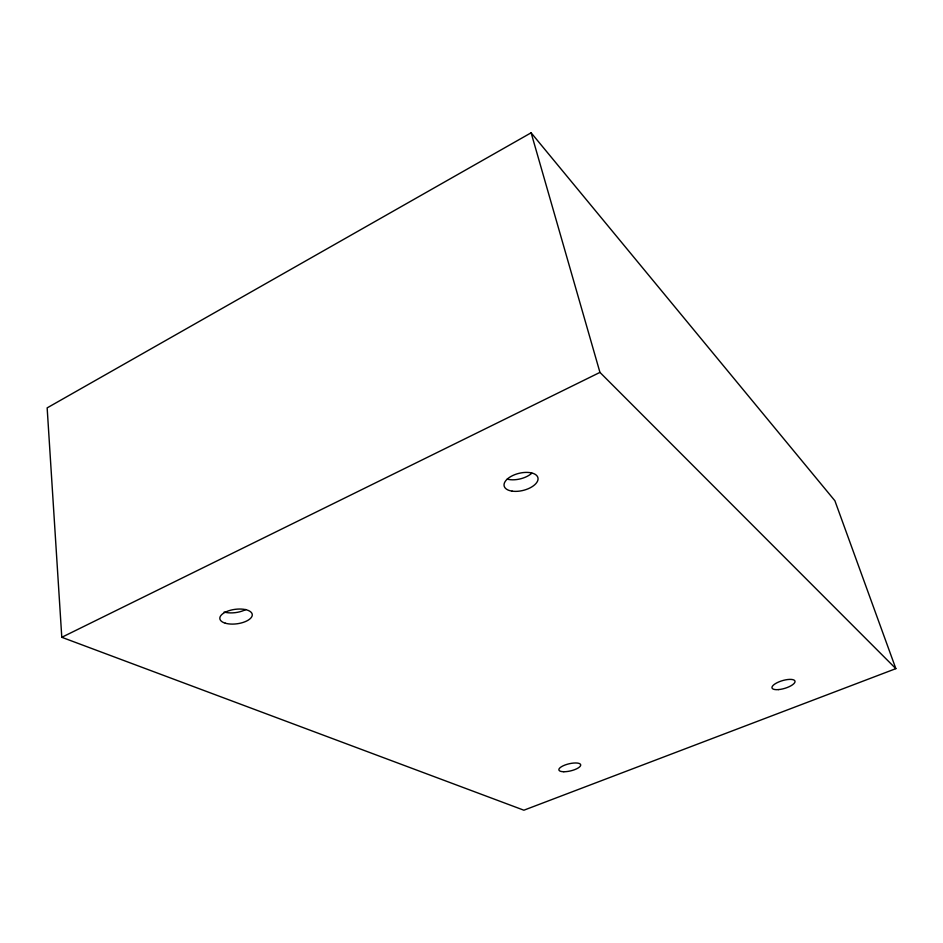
<?xml version="1.0" encoding="UTF-8"?>
<svg xmlns="http://www.w3.org/2000/svg" width="943" height="943" viewBox="0 0 943 943"><rect width="100%" height="100%" fill="white"/><g stroke="black" fill="none" stroke-linecap="round" stroke-linejoin="round"><path stroke-width="1.41" d="M531.121 132.798L47.15 407.883L61.79 637.291L523.884 810.202L895.85 668.646L834.885 500.745L531.121 132.798L599.948 372.391L895.85 668.646M61.79 637.291L599.948 372.391M245.805 609.496A16.279 7.367 -7.4 0 1 224.104 612.031M531.84 473.197A17.316 8.876 -13.8 0 1 507.193 479.115M512.12 491.138A17.387 8.793 -13.8 0 0 538.052 479.079A17.387 8.793 -13.8 0 0 512.945 475.437A17.387 8.793 -13.8 0 0 512.12 491.138M225.283 623.193A16.349 7.296 -7.5 0 0 251.958 616.345A16.349 7.296 -7.5 0 0 230.894 610.145A16.349 7.296 -7.5 0 0 225.283 623.193M778.435 689.604A11.964 4.031 -16.5 0 0 795.008 681.247A11.964 4.031 -16.5 0 0 777.056 682.732A11.964 4.031 -16.5 0 0 778.435 689.604M563.831 771.739A11.186 3.631 -13.4 0 0 580.699 765.245A11.186 3.631 -13.4 0 0 564.881 765.068A11.186 3.631 -13.4 0 0 563.831 771.739"/></g></svg>
